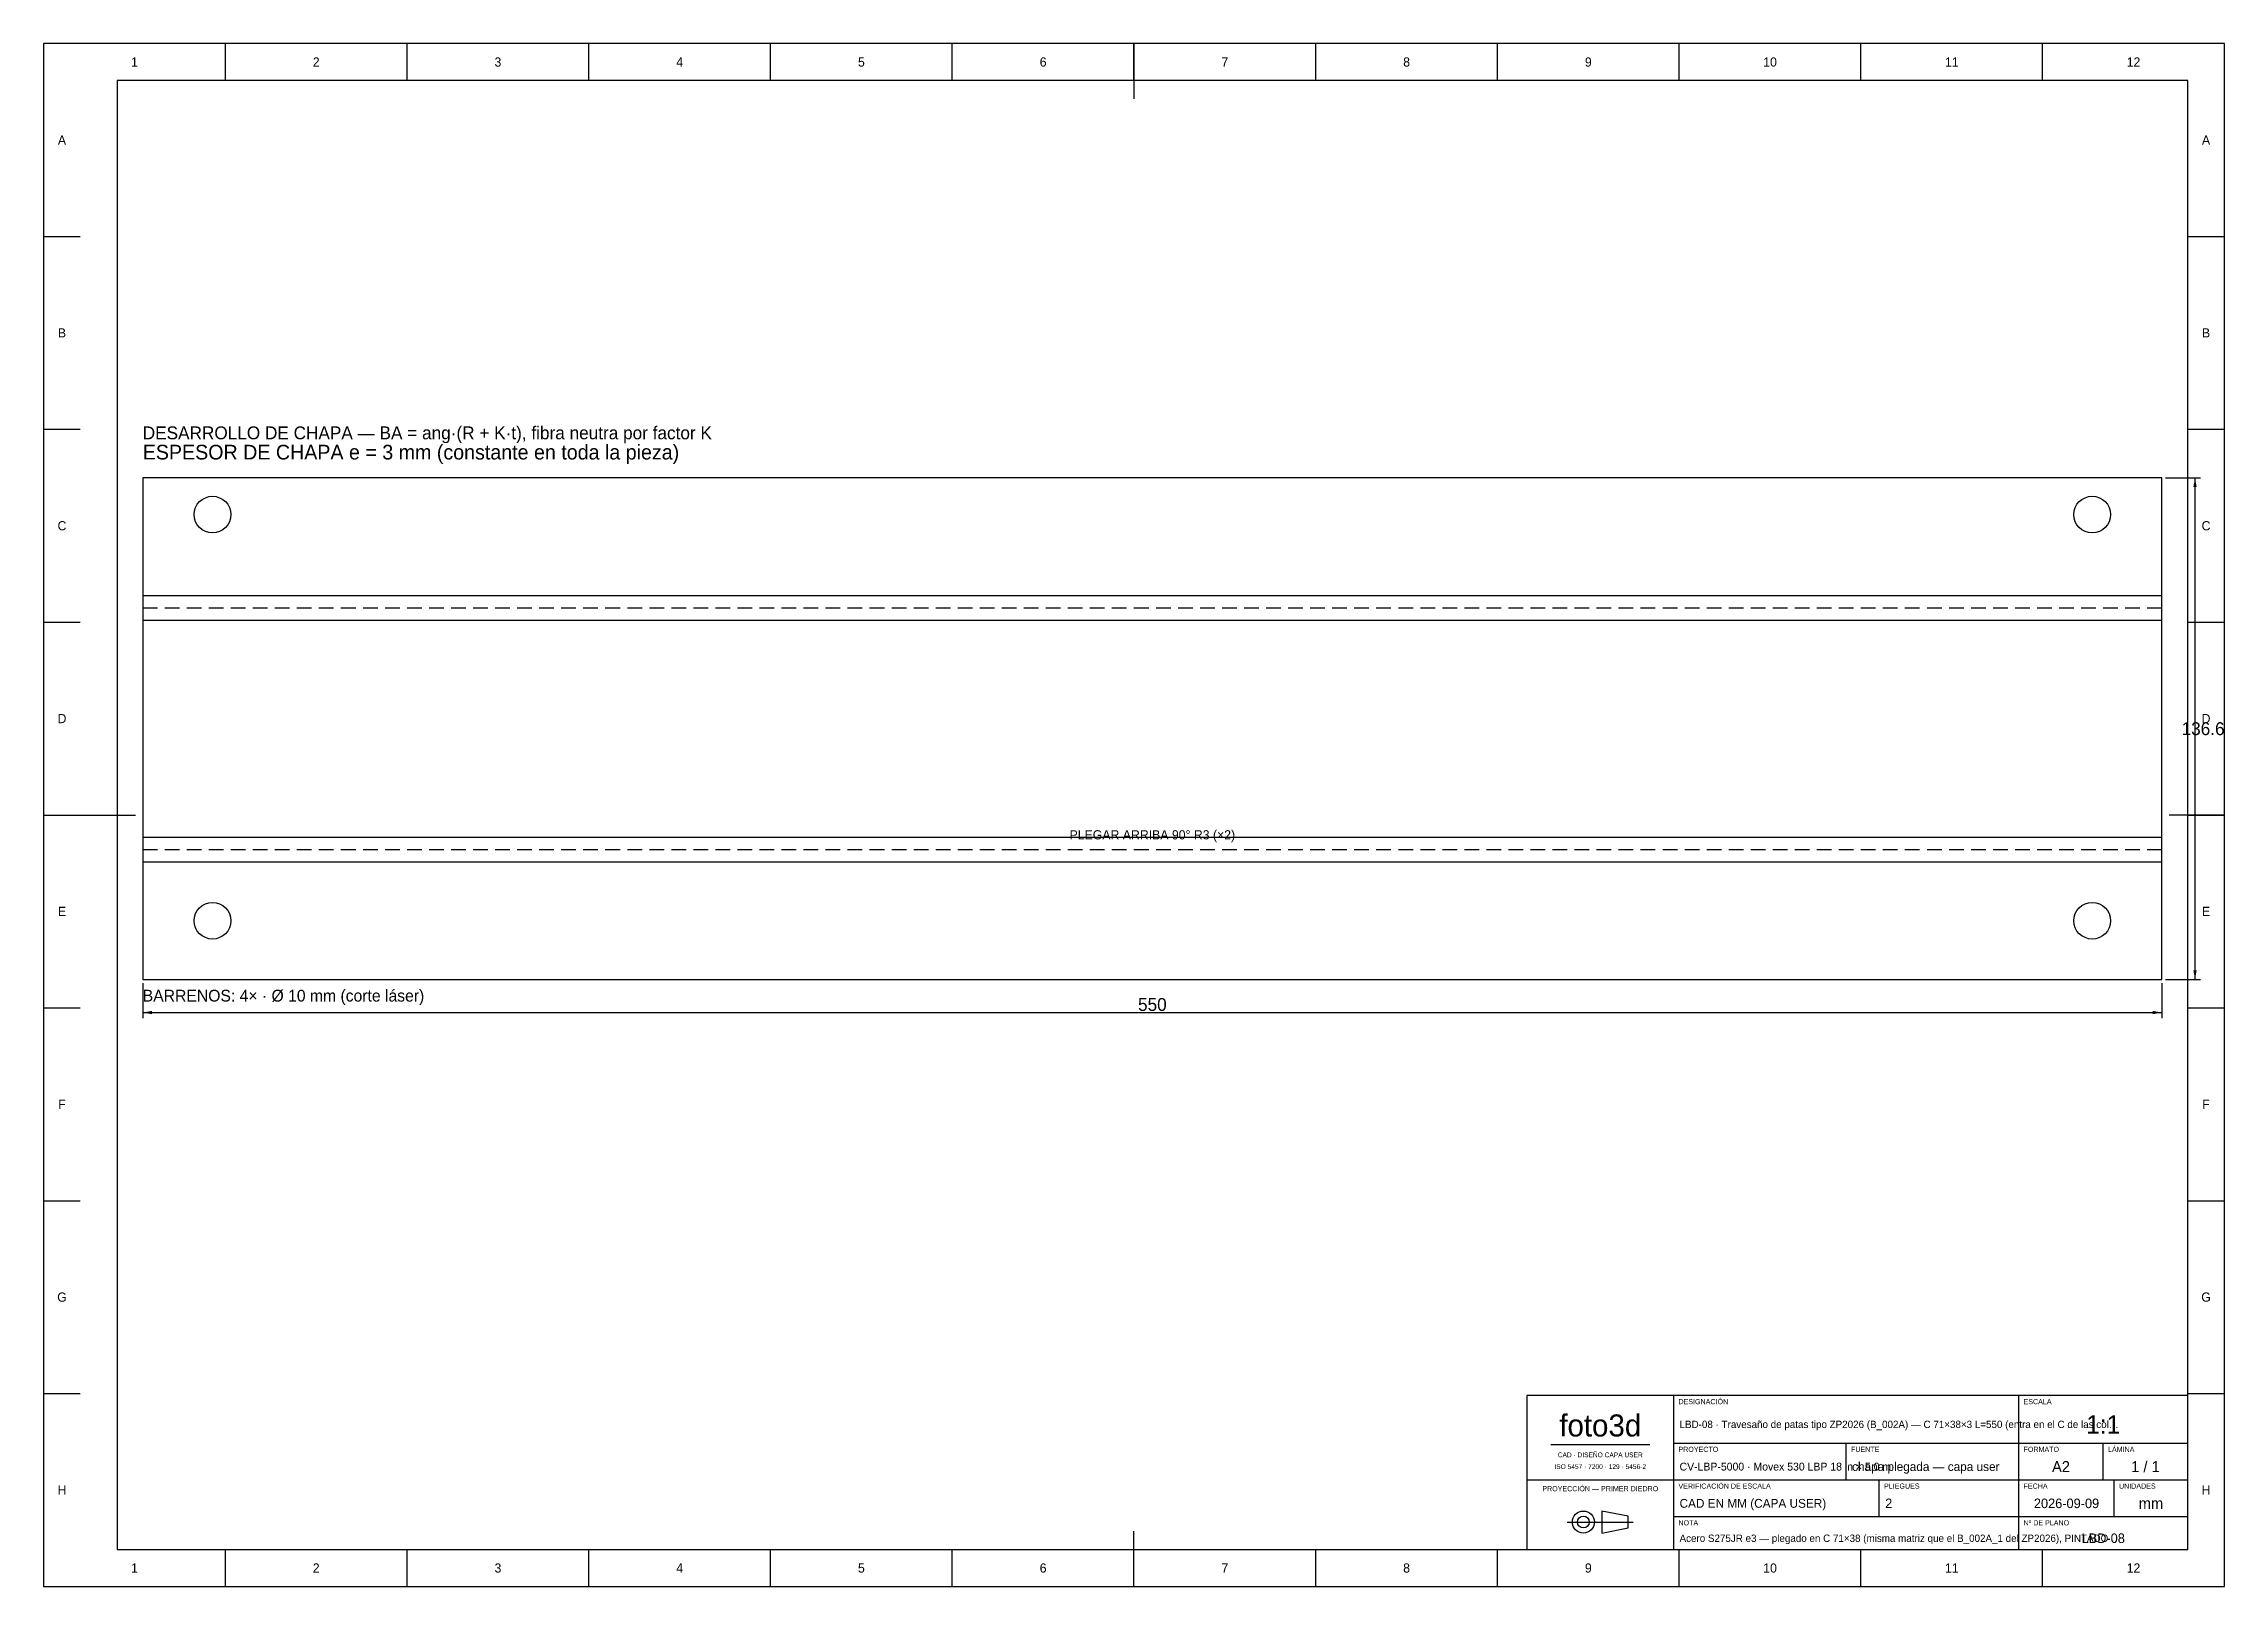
# Model space of a CAD drawing. Extents: x 0 to 594, y 0 to 420.
import ezdxf
from ezdxf.enums import TextEntityAlignment as Align

# ---------------------------------------------------------------- set-up
doc = ezdxf.new("R2010")
doc.units = 0
doc.linetypes.add('DASHED', pattern=[6, 4, -2])
for name, color, linetype in [('COTAS', 7, 'CONTINUOUS'), ('FINA', 7, 'CONTINUOUS'), ('NORMA', 7, 'CONTINUOUS'), ('PLIEGUE', 1, 'DASHED'), ('TEXTO', 7, 'CONTINUOUS'), ('VISIBLE', 7, 'CONTINUOUS')]:
    doc.layers.add(name, color=color, linetype=linetype)

msp = doc.modelspace()

# ---------------------------------------------------------------- linework, layer by layer
at = {"layer": 'COTAS'}
for p, q in [((578, 301.785), (587.5, 301.785)), ((586, 165.215), (586, 301.785)), ((27, 164.215), (27, 154.715)), ((577, 164.215), (577, 154.715)), ((578, 165.215), (587.5, 165.215)), ((27, 156.215), (577, 156.215))]:
    msp.add_line(p, q, dxfattribs=at)
for points in [[(586, 301.785), (586.45, 299.285), (585.55, 299.285)], [(586, 165.215), (586.45, 167.715), (585.55, 167.715)], [(27, 156.215), (29.5, 156.665), (29.5, 155.765)], [(577, 156.215), (574.5, 156.665), (574.5, 155.765)]]:
    msp.add_solid(points, dxfattribs=at)
at = {"layer": 'FINA'}
for p, q in [((594, 420), (0, 420)), ((0, 420), (0, 0)), ((49.5, 410), (49.5, 420)), ((99, 410), (99, 420)), ((148.5, 410), (148.5, 420)), ((198, 410), (198, 420)), ((247.5, 410), (247.5, 420)), ((297, 410), (297, 420)), ((346.5, 410), (346.5, 420)), ((396, 410), (396, 420)), ((445.5, 410), (445.5, 420)), ((495, 410), (495, 420)), ((544.5, 410), (544.5, 420)), ((594, 0), (594, 420)), ((0, 367.5), (10, 367.5)), ((584, 367.5), (594, 367.5)), ((0, 315), (10, 315)), ((584, 315), (594, 315)), ((27, 269.785), (577, 269.785)), ((0, 262.5), (10, 262.5)), ((27, 263.005), (577, 263.005)), ((584, 262.5), (594, 262.5)), ((0, 210), (10, 210)), ((584, 210), (594, 210)), ((27, 204.005), (577, 204.005)), ((27, 197.215), (577, 197.215)), ((0, 157.5), (10, 157.5)), ((584, 157.5), (594, 157.5)), ((0, 105), (10, 105)), ((584, 105), (594, 105)), ((0, 52.5), (10, 52.5)), ((584, 52.5), (594, 52.5)), ((410.5, 38.6), (437.5, 38.6)), ((444, 39), (538, 39)), ((491, 29), (491, 39)), ((538, 39), (584, 39)), ((561, 29), (561, 39)), ((404, 29), (444, 29)), ((444, 29), (538, 29)), ((500, 19), (500, 29)), ((538, 29), (584, 29)), ((564, 19), (564, 29)), ((444, 19), (538, 19)), ((538, 19), (584, 19)), ((415.03, 17.5), (432.97, 17.5)), ((49.5, 0), (49.5, 10)), ((99, 0), (99, 10)), ((148.5, 0), (148.5, 10)), ((198, 0), (198, 10)), ((247.5, 0), (247.5, 10)), ((297, 0), (297, 10)), ((346.5, 0), (346.5, 10)), ((396, 0), (396, 10)), ((445.5, 0), (445.5, 10)), ((495, 0), (495, 10)), ((544.5, 0), (544.5, 10)), ((0, 0), (594, 0))]:
    msp.add_line(p, q, dxfattribs=at)
at = {"layer": 'NORMA'}
for p, q in [((297, 420), (297, 405)), ((584, 410), (20, 410)), ((20, 410), (20, 10)), ((584, 10), (584, 410)), ((0, 210), (25, 210)), ((594, 210), (579, 210)), ((584, 52), (404, 52)), ((404, 52), (404, 10)), ((444, 10), (444, 52)), ((538, 10), (538, 52)), ((584, 10), (584, 52)), ((297, 0), (297, 15)), ((20, 10), (584, 10)), ((404, 10), (584, 10))]:
    msp.add_line(p, q, dxfattribs=at)
at = {"layer": 'PLIEGUE'}
for p, q in [((27, 266.395), (577, 266.395)), ((27, 200.605), (577, 200.605))]:
    msp.add_line(p, q, dxfattribs=at)
at = {"layer": 'TEXTO'}
for p, q in [((431.59, 19.11), (424.46, 20.49)), ((424.46, 20.49), (424.46, 14.51)), ((431.59, 15.89), (431.59, 19.11)), ((424.46, 14.51), (431.59, 15.89))]:
    msp.add_line(p, q, dxfattribs=at)
for radius in [2.99, 1.61]:
    msp.add_circle((419.4, 17.5), radius, dxfattribs=at)
at = {"layer": 'VISIBLE'}
for p, q in [((577, 301.785), (27, 301.785)), ((27, 301.785), (27, 165.215)), ((577, 165.215), (577, 301.785)), ((27, 165.215), (577, 165.215))]:
    msp.add_line(p, q, dxfattribs=at)
for centre in [(46, 291.785), (558, 291.785), (46, 181.215), (558, 181.215)]:
    msp.add_circle(centre, 5, dxfattribs=at)

# ---------------------------------------------------------------- texts
at = {"layer": 'COTAS'}
for s, p in [('136.6', (588.2, 233.5)), ('550', (302, 158.415))]:
    msp.add_text(s, height=3.5, dxfattribs=at).set_placement(p, align=Align.MIDDLE_CENTER)
at = {"layer": 'TEXTO'}
for s, height, p in [('1', 2.5, (24.75, 415)), ('2', 2.5, (74.25, 415)), ('3', 2.5, (123.75, 415)), ('4', 2.5, (173.25, 415)), ('5', 2.5, (222.75, 415)), ('6', 2.5, (272.25, 415)), ('7', 2.5, (321.75, 415)), ('8', 2.5, (371.25, 415)), ('9', 2.5, (420.75, 415)), ('10', 2.5, (470.25, 415)), ('11', 2.5, (519.75, 415)), ('12', 2.5, (569.25, 415)), ('A', 2.5, (5, 393.75)), ('A', 2.5, (589, 393.75)), ('B', 2.5, (5, 341.25)), ('B', 2.5, (589, 341.25)), ('C', 2.5, (5, 288.75)), ('C', 2.5, (589, 288.75)), ('D', 2.5, (5, 236.25)), ('D', 2.5, (589, 236.25)), ('PLEGAR ARRIBA 90° R3 (×2)', 2.5, (302, 204.605)), ('E', 2.5, (5, 183.75)), ('E', 2.5, (589, 183.75)), ('F', 2.5, (5, 131.25)), ('F', 2.5, (589, 131.25)), ('G', 2.5, (5, 78.75)), ('G', 2.5, (589, 78.75)), ('foto3d', 6, (424, 43.8)), ('1:1', 5, (561, 44.1)), ('CAD · DISEÑO CAPA USER', 1.3, (424, 35.8)), ('ISO 5457 · 7200 · 129 · 5456-2', 1.3, (424, 32.6)), ('A2', 3, (549.5, 32.6)), ('1 / 1', 3, (572.5, 32.6)), ('H', 2.5, (5, 26.25)), ('PROYECCIÓN — PRIMER DIEDRO', 1.4, (424, 26.6)), ('2026-09-09', 2.6, (551, 22.6)), ('H', 2.5, (589, 26.25)), ('mm', 3, (574, 22.6)), ('LBD-08', 2.6, (561, 13.1)), ('1', 2.5, (24.75, 5)), ('2', 2.5, (74.25, 5)), ('3', 2.5, (123.75, 5)), ('4', 2.5, (173.25, 5)), ('5', 2.5, (222.75, 5)), ('6', 2.5, (272.25, 5)), ('7', 2.5, (321.75, 5)), ('8', 2.5, (371.25, 5)), ('9', 2.5, (420.75, 5)), ('10', 2.5, (470.25, 5)), ('11', 2.5, (519.75, 5)), ('12', 2.5, (569.25, 5))]:
    msp.add_text(s, height=height, dxfattribs=at).set_placement(p, align=Align.MIDDLE_CENTER)
for s, height, p in [('DESARROLLO DE CHAPA — BA = ang·(R + K·t), fibra neutra por factor K', 3.5, (27, 312.285)), ('ESPESOR DE CHAPA e = 3 mm (constante en toda la pieza)', 4, (27, 306.785)), ('BARRENOS: 4× · Ø 10 mm (corte láser)', 3.2, (27, 159.215)), ('DESIGNACIÓN', 1.4, (445.3, 49.6)), ('ESCALA', 1.4, (539.3, 49.6)), ('PROYECTO', 1.4, (445.3, 36.6)), ('FUENTE', 1.4, (492.3, 36.6)), ('FORMATO', 1.4, (539.3, 36.6)), ('LÁMINA', 1.4, (562.3, 36.6)), ('VERIFICACIÓN DE ESCALA', 1.4, (445.3, 26.6)), ('PLIEGUES', 1.4, (501.3, 26.6)), ('FECHA', 1.4, (539.3, 26.6)), ('UNIDADES', 1.4, (565.3, 26.6)), ('NOTA', 1.4, (445.3, 16.6)), ('Nº DE PLANO', 1.4, (539.3, 16.6))]:
    msp.add_text(s, height=height, dxfattribs=at).set_placement(p)
for s, height, p in [('LBD-08 · Travesaño de patas tipo ZP2026 (B_002A) — C 71×38×3 L=550 (entra en el C de las col…', 2, (445.6, 44.1)), ('CV-LBP-5000 · Movex 530 LBP 18 in × 5.0 m', 2.1329, (445.6, 32.6)), ('chapa plegada — capa user', 2.4, (492.6, 32.6)), ('CAD EN MM (CAPA USER)', 2.4, (445.6, 22.6)), ('2', 2.6, (501.6, 22.6)), ('Acero S275JR e3 — plegado en C 71×38 (misma matriz que el B_002A_1 del ZP2026), PINTADO …', 2, (445.6, 13.1))]:
    msp.add_text(s, height=height, dxfattribs=at).set_placement(p, align=Align.MIDDLE_LEFT)

doc.saveas('drawing.dxf')
